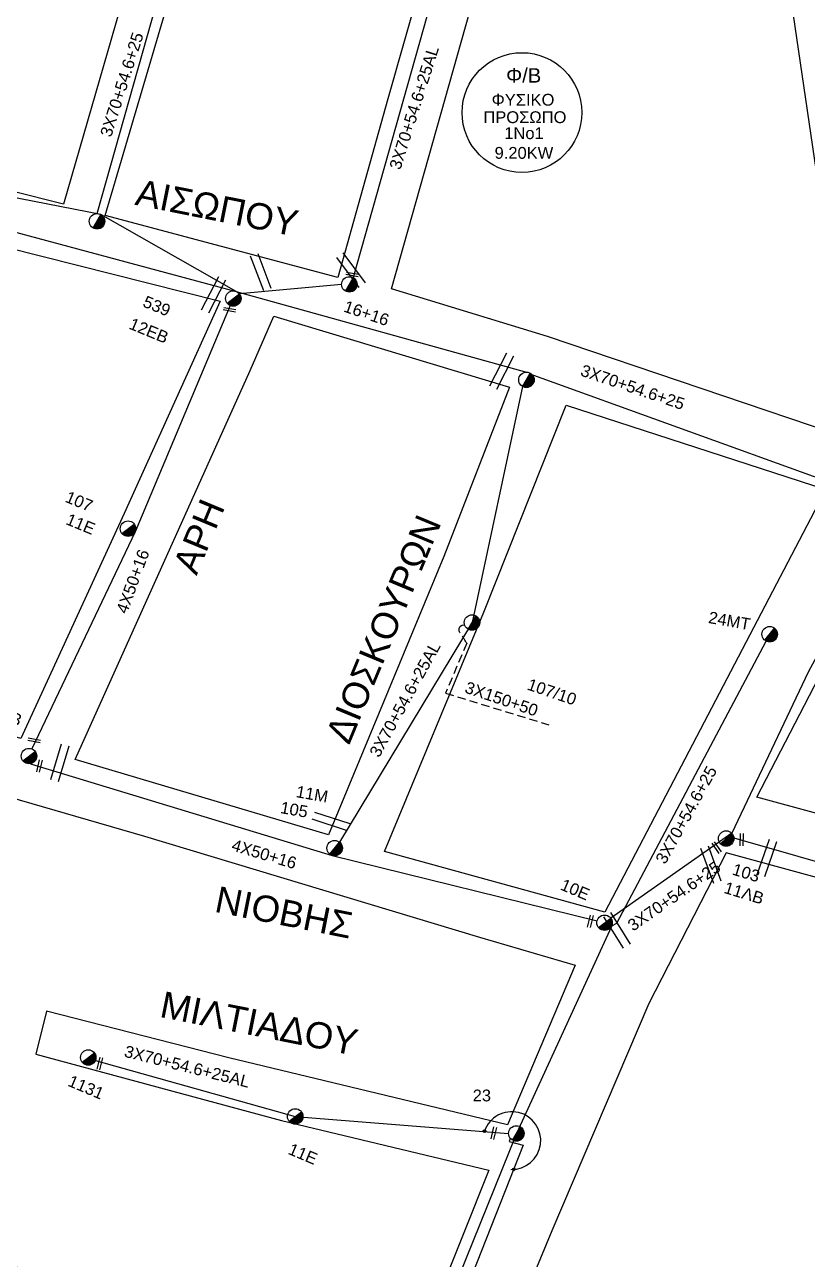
# Model space of a CAD drawing. Header units: millimetres. Extents: x 6950 to 9601, y 853 to 1951.
# Drawn here: x 9076.9 to 9196.1, y 1600.2 to 1788.5 of the extents above; entities that cross this region are included whole.
import ezdxf
from ezdxf.enums import TextEntityAlignment as Align

# ---------------------------------------------------------------- set-up
doc = ezdxf.new("R2010")
doc.units = ezdxf.units.MM
doc.linetypes.add('DASHED', pattern=[19.05, 12.7, -6.35])
for name, color, linetype in [('Άγνωστα', 7, 'Continuous'), ('Επιγραφές - Σχήματα', 7, 'Continuous'), ('Μηχανική τομή', 7, 'Continuous'), ('Στύλος ΦΜ', 7, 'Continuous'), ('Στύλος ΦΜ @ 1', 7, 'Continuous'), ('Συνδέσεις', 7, 'Continuous'), ('Συνεστραμμένα ΧΤ   3x70+54.6+25 AL', 7, 'SYN_LINE'), ('Τομή', 7, 'Continuous'), ('Υπόβαθρο ΔΕΗ', 7, 'Continuous')]:
    doc.layers.add(name, color=color, linetype=linetype)
doc.styles.add('ar', font='ARIAL.TTF')
doc.styles.add('arial', font='ARIAL.TTF')
doc.styles.get("Standard").update_dxf_attribs({"font": 'ARIAL.TTF'})
doc.linetypes.add('SYN_LINE', pattern='A,0.5,-0.0001,["/\\/\\/\\/",Standard,S=0.1,R=0,X=0,Y=-0.05],-0.25', length=0.7501)

# ---------------------------------------------------------------- blocks, each defined once
blk = doc.blocks.new('ΤΟΜΗ')
at = {"layer": 'Τομή', "ltscale": 40}
for p, q in [((-5.68, 0), (5.68, 0)), ((5.68, -2.33), (-5.68, -2.33))]:
    blk.add_line(p, q, dxfattribs=at)
blk = doc.blocks.new('ΜΗΧΑΝΙΚΗ ΤΟΜΗ')
at = {"layer": 'Μηχανική τομή', "ltscale": 40}
for p, q in [((-1.89, 0.78), (1.89, 0.78)), ((1.89, 0), (-1.89, 0))]:
    blk.add_line(p, q, dxfattribs=at)
blk = doc.blocks.new('ΥΠΑΡΧΩΝ ΤΣΙΜΕΝΤΕΝΙΟΣ ΣΤΥΛΟΣ')
at = {"layer": 'Στύλος ΦΜ'}
blk.add_hatch(color=7, dxfattribs=at).paths.add_polyline_path([(-1.29, -2.28, 0.574793), (2.62, 0, 0.268822), (1.3, 2.27)])
at = {"layer": 'Στύλος ΦΜ', "color": 7}
blk.add_line((-1.29, -2.28), (1.3, 2.27), dxfattribs=at)
blk.add_circle((0, 0), 2.62, dxfattribs=at)
at = {"layer": 'Στύλος ΦΜ', "flags": 4}
for tag, p in [('ΑΡΙΘΜΟΣ', (-4.68, 8.05)), ('ΤΥΠΟΣ', (-4.91, 3.03))]:
    blk.add_attdef(tag, p, '', height=4, dxfattribs=at)
blk = doc.blocks.new('_ΣΥΝΔΕΣΗ')
at = {"layer": 'Συνδέσεις', "linetype": 'SYN_LINE', "ltscale": 40}
blk.add_hatch(color=256, dxfattribs=at).paths.add_polyline_path([(0.5, -0.01, 1), (-0.5, -0.01, 1)])
at = {"layer": 'Συνδέσεις'}
blk.add_circle((0, -0.01), 0.5, dxfattribs=at)

msp = doc.modelspace()

# ---------------------------------------------------------------- linework, layer by layer
at = {"layer": 'Άγνωστα', "color": 173}
msp.add_lwpolyline([(8998.67, 1768.72), (9018.04, 1770.78), (9071.44, 1757.92), (9109.1, 1747.84), (9153.32, 1735.53)], dxfattribs=at)
at = {"layer": 'Άγνωστα', "color": 6}
msp.add_lwpolyline([(9108.2, 1745.66), (9093.7, 1711.19), (9077.97, 1678.06)], dxfattribs=at)
at = {"layer": 'Άγνωστα', "color": 27, "linetype": 'DASHED', "ltscale": 0.1}
msp.add_lwpolyline([(9143.94, 1696.91), (9143.56, 1696.87, 0.565164), (9143.11, 1695.93, -0.006588), (9144.23, 1694.18), (9140.98, 1686.57), (9157.05, 1681.62)], format="xyb", dxfattribs=at)
at = {"layer": 'Άγνωστα', "color": 30}
msp.add_lwpolyline([(9184.94, 1664.48), (9214.52, 1655.99), (9236, 1665.22), (9264.61, 1672.13), (9308.06, 1684.9), (9352.84, 1697.53)], dxfattribs=at)
at = {"layer": 'Άγνωστα', "color": 2}
msp.add_lwpolyline([(9077.73, 1675.81), (9123.74, 1661.8), (9164.09, 1651.83)], dxfattribs=at)
at = {"layer": 'Επιγραφές - Σχήματα', "color": 202}
msp.add_circle((9152.64, 1775.11), 9.13, dxfattribs=at)
at = {"layer": 'Επιγραφές - Σχήματα'}
msp.add_arc((9151.1, 1618.33), 4.4, 268.3084, 160.8478, dxfattribs=at)
at = {"layer": 'Συνεστραμμένα ΧΤ   3x70+54.6+25 AL', "color": 2, "ltscale": 20}
msp.add_lwpolyline([(9152.36, 1841.37), (9139.9, 1796.11), (9126.93, 1749.93)], dxfattribs=at)
at = {"layer": 'Συνεστραμμένα ΧΤ   3x70+54.6+25 AL', "color": 6, "linetype": 'SYN_LINE', "ltscale": 20}
for points in [[(9087.89, 1759.71), (9100.38, 1803.99), (9107.02, 1837.9)], [(9109.1, 1747.84), (9088.47, 1759.55), (9049.59, 1767.14)], [(9166.32, 1651.09), (9167.09, 1651.47), (9181.39, 1678.47), (9189.85, 1694.51)]]:
    msp.add_lwpolyline(points, dxfattribs=at)
at = {"layer": 'Συνεστραμμένα ΧΤ   3x70+54.6+25 AL', "color": 27, "linetype": 'SYN_LINE', "ltscale": 20}
for points in [[(9273.03, 1825.21), (9261.96, 1800.4), (9244.52, 1772.62), (9216.95, 1728), (9196.27, 1689.75), (9184.62, 1665.2), (9166.19, 1652.23)], [(9153.83, 1735.24), (9198.86, 1719), (9215.06, 1722.55)]]:
    msp.add_lwpolyline(points, dxfattribs=at)
at = {"layer": 'Συνεστραμμένα ΧΤ   3x70+54.6+25 AL', "color": 5, "linetype": 'SYN_LINE', "ltscale": 20}
msp.add_lwpolyline([(9125.16, 1748.9), (9109.58, 1747.47)], dxfattribs=at)
at = {"layer": 'Συνεστραμμένα ΧΤ   3x70+54.6+25 AL', "color": 27, "ltscale": 20}
msp.add_lwpolyline([(9152.74, 1733.33), (9145.03, 1697.34), (9124.84, 1663.83)], dxfattribs=at)
at = {"layer": 'Συνεστραμμένα ΧΤ   3x70+54.6+25 AL', "color": 2, "linetype": 'SYN_LINE', "ltscale": 20}
msp.add_lwpolyline([(9166.27, 1650.99), (9151.79, 1619.42), (9128.6, 1561.84), (9112.97, 1524.12), (9110.07, 1517.31)], dxfattribs=at)
at = {"layer": 'Συνεστραμμένα ΧΤ   3x70+54.6+25 AL', "color": 1, "ltscale": 20}
msp.add_lwpolyline([(9087.64, 1630.54), (9118.09, 1622.01), (9150.61, 1619.42)], dxfattribs=at)
at = {"layer": 'Συνεστραμμένα ΧΤ   3x70+54.6+25 AL', "color": 1, "linetype": 'SYN_LINE', "ltscale": 20}
msp.add_lwpolyline([(9150.84, 1618.72), (9150.71, 1618.17), (9152.84, 1617.65), (9139.48, 1583.71), (9137.96, 1582.89), (9138.03, 1580.41), (9136.72, 1577.13), (9134.9, 1577.49), (9135.81, 1574.85), (9123.5, 1544.02), (9122.4, 1544.02), (9122.83, 1542.39), (9115.1, 1523.92), (9113.56, 1523.1), (9114.02, 1521.47), (9112.18, 1518.23)], dxfattribs=at)
at = {"layer": 'Υπόβαθρο ΔΕΗ'}
for points in [[(9085.29, 1888.11), (9116.39, 1877.46), (9100.51, 1822.57), (9082.78, 1761.14), (9051.01, 1769.11), (9066.33, 1824.89), (9078.27, 1865.21), (9085.29, 1888.11)], [(9122.93, 1875.42), (9141.27, 1870.07), (9157.34, 1866.08), (9146.44, 1827.24), (9132.19, 1777.22), (9124.59, 1749.96), (9089.11, 1759.4), (9112.58, 1839.02), (9122.93, 1875.42)], [(9157.53, 1835.32), (9188.85, 1825.01), (9199.59, 1751.54), (9203.39, 1725.09), (9156.53, 1740.95), (9132.78, 1748.21), (9151.02, 1812.87), (9157.53, 1835.32)], [(9068.57, 1755.94), (9106.67, 1746.35), (9092.04, 1713.94), (9076.3, 1679.63), (9050.81, 1686.97), (9059.34, 1720.39), (9068.57, 1755.94)], [(9114.82, 1744.04), (9150.73, 1733.24), (9140.71, 1707.38), (9123.16, 1664.97), (9084.54, 1676.45), (9111.21, 1735.76), (9114.82, 1744.04)], [(9159.37, 1730.48), (9198.93, 1717.62), (9176.91, 1675.45), (9165.25, 1653.15), (9131.71, 1662.4), (9146.83, 1698.9), (9159.37, 1730.48)], [(9070.87, 1671.77), (9095.13, 1664.73), (9146.15, 1649.35), (9160.77, 1645.08), (9150.45, 1620.74), (9107.95, 1630.93), (9080.21, 1638.05), (9078.55, 1631.51), (9116, 1621.4), (9147.61, 1613.8), (9135.77, 1584.13), (9057.45, 1603.5), (9052.63, 1605.56), (9060.87, 1635.89), (9070.87, 1671.77)]]:
    msp.add_lwpolyline(points, dxfattribs=at)
for points in [[(9188.44, 1670.7), (9207.4, 1707.28), (9230.32, 1745.42), (9247.52, 1773.83), (9261.73, 1797.01), (9290.33, 1784.76), (9303.11, 1778.42), (9314.33, 1773.66), (9287.75, 1722.56), (9270.12, 1688.67), (9263.18, 1675.53), (9233.02, 1667.55), (9220.87, 1664.51, -0.169257), (9206.14, 1665.85), (9188.44, 1670.7)], [(9245.3, 1619.69), (9254.95, 1648.72), (9260.03, 1665.03), (9231.53, 1657.32), (9225.45, 1655.74, -0.127333), (9207.36, 1655.74), (9183.77, 1662.23), (9171.98, 1639.26), (9157.2, 1604.59), (9142.27, 1568.51), (9120.56, 1516.15), (9098.63, 1463.42), (9091.19, 1445.26), (9075.02, 1412.28), (9075.02, 1407.72), (9051.51, 1363.99), (9011.44, 1296.21), (8991.18, 1260.29), (8973.15, 1230), (9010.13, 1208.18), (9024.37, 1199.79), (9030.62, 1210.26)]]:
    msp.add_lwpolyline(points, format="xyb", dxfattribs=at)

# ---------------------------------------------------------------- block references
at = {"layer": 'Μηχανική τομή'}
for p, xscale, yscale, zscale, rotation in [((9126.81, 1750.61), 0.4999999999999999, 0.4999999999999999, 0.4999999999999999, 169.57116670519), ((9108.13, 1745.22), 0.4999999999999999, 0.4999999999999999, 0.4999999999999999, 169.57116670519), ((9078.34, 1679.56), 0.4999999999999999, 0.4999999999999999, 0.4999999999999999, 169.57116670519), ((9079.3, 1675.41), 0.4999999999999998, 0.4999999999999998, 0.4999999999999998, 76.52273740397938), ((9186.32, 1664.2), 0.4999999999999998, 0.4999999999999998, 0.4999999999999998, 88.9350780941211), ((9182.47, 1663.13), 0.4999999999999998, 0.4999999999999998, 0.4999999999999998, 123.8512202962756), ((9163.25, 1651.72), 0.4999999999999998, 0.4999999999999998, 0.4999999999999998, 76.52273740397938), ((9088.5, 1630.04), 0.4999999999999998, 0.4999999999999998, 0.4999999999999998, 76.52273740397938), ((9148.53, 1619.42), 0.4999999999999998, 0.4999999999999998, 0.4999999999999998, 76.52273740397938)]:
    msp.add_blockref('ΜΗΧΑΝΙΚΗ ΤΟΜΗ', p, dxfattribs=dict(at, xscale=xscale, yscale=yscale, zscale=zscale, rotation=rotation))
at = {"layer": 'Στύλος ΦΜ @ 1', "ltscale": 40, "xscale": 0.4499999999998181, "yscale": 0.4499999999998181, "zscale": 0.4499999999998181}
for p in [(9087.89, 1758.53), (9126.34, 1748.9), (9153.32, 1734.35), (9145.03, 1697.34)]:
    msp.add_blockref('ΥΠΑΡΧΩΝ ΤΣΙΜΕΝΤΕΝΙΟΣ ΣΤΥΛΟΣ', p, dxfattribs=at)
at = {"layer": 'Στύλος ΦΜ @ 1', "ltscale": 40}
ref = msp.add_blockref('ΥΠΑΡΧΩΝ ΤΣΙΜΕΝΤΕΝΙΟΣ ΣΤΥΛΟΣ', (9108.65, 1746.75), dxfattribs=dict(at, xscale=0.4499999999998181, yscale=0.4499999999998181, zscale=0.4499999999998181, rotation=337.5274974886862))
ref.add_attrib('ΤΥΠΟΣ', '12EB', (9092.61, 1742.2), dxfattribs={"layer": 'Στύλος ΦΜ', "height": 1.8, "rotation": 337.5275, "flags": 4})
ref.add_attrib('ΑΡΙΘΜΟΣ', '539', (9094.72, 1745.58), dxfattribs={"layer": 'Στύλος ΦΜ', "height": 1.8, "rotation": 337.5275, "flags": 4})
ref = msp.add_blockref('ΥΠΑΡΧΩΝ ΤΣΙΜΕΝΤΕΝΙΟΣ ΣΤΥΛΟΣ', (9092.61, 1711.64), dxfattribs=dict(at, xscale=0.4499999999998181, yscale=0.4499999999998181, zscale=0.4499999999998181, rotation=337.5274974886862))
ref.add_attrib('ΤΥΠΟΣ', '11E', (9082.99, 1712.38), dxfattribs={"layer": 'Στύλος ΦΜ', "height": 1.8, "rotation": 337.5275, "flags": 4})
ref.add_attrib('ΑΡΙΘΜΟΣ', '107', (9082.89, 1715.79), dxfattribs={"layer": 'Στύλος ΦΜ', "height": 1.8, "rotation": 337.5275, "flags": 4})
ref = msp.add_blockref('ΥΠΑΡΧΩΝ ΤΣΙΜΕΝΤΕΝΙΟΣ ΣΤΥΛΟΣ', (9190.39, 1695.55), dxfattribs=dict(at, xscale=0.4499999999998181, yscale=0.4499999999998181, zscale=0.4499999999998181, rotation=349.9741921364496))
ref.add_attrib('ΤΥΠΟΣ', '24MT', (9180.94, 1697.28), dxfattribs={"layer": 'Στύλος ΦΜ', "height": 1.8, "rotation": 349.9742, "flags": 4})
ref = msp.add_blockref('ΥΠΑΡΧΩΝ ΤΣΙΜΕΝΤΕΝΙΟΣ ΣΤΥΛΟΣ', (9077.52, 1676.97), dxfattribs=dict(at, xscale=0.4499999999998181, yscale=0.4499999999998181, zscale=0.4499999999998181, rotation=337.5274974886862))
ref.add_attrib('ΤΥΠΟΣ', '11B', (9071.85, 1683.19), dxfattribs={"layer": 'Στύλος ΦΜ', "height": 1.8, "rotation": 337.5275, "flags": 4})
ref = msp.add_blockref('ΥΠΑΡΧΩΝ ΤΣΙΜΕΝΤΕΝΙΟΣ ΣΤΥΛΟΣ', (9124.09, 1662.93), dxfattribs=dict(at, xscale=0.4499999999998181, yscale=0.4499999999998181, zscale=0.4499999999998181, rotation=349.9741921364496))
ref.add_attrib('ΤΥΠΟΣ', '105', (9115.71, 1668.29), dxfattribs={"layer": 'Στύλος ΦΜ', "height": 1.8, "rotation": 349.9742, "flags": 4})
ref.add_attrib('ΑΡΙΘΜΟΣ', '11M', (9118.1, 1670.72), dxfattribs={"layer": 'Στύλος ΦΜ', "height": 1.8, "rotation": 349.9742, "flags": 4})
ref = msp.add_blockref('ΥΠΑΡΧΩΝ ΤΣΙΜΕΝΤΕΝΙΟΣ ΣΤΥΛΟΣ', (9183.76, 1664.39), dxfattribs=dict(at, xscale=0.4499999999998181, yscale=0.4499999999998181, zscale=0.4499999999998181, rotation=342.9628317924455))
ref.add_attrib('ΤΥΠΟΣ', '103', (9184.54, 1658.93), dxfattribs={"layer": 'Στύλος ΦΜ', "height": 1.8, "rotation": 342.9628, "flags": 4})
ref.add_attrib('ΑΡΙΘΜΟΣ', '11ΛΒ', (9183.28, 1656.13), dxfattribs={"layer": 'Στύλος ΦΜ', "height": 1.8, "rotation": 342.9628, "flags": 4})
ref = msp.add_blockref('ΥΠΑΡΧΩΝ ΤΣΙΜΕΝΤΕΝΙΟΣ ΣΤΥΛΟΣ', (9165.23, 1651.55), dxfattribs=dict(at, xscale=0.449999999999818, yscale=0.449999999999818, zscale=0.449999999999818, rotation=337.0187881835421))
ref.add_attrib('ΤΥΠΟΣ', '10E', (9158.34, 1656.66), dxfattribs={"layer": 'Στύλος ΦΜ', "height": 1.8, "rotation": 337.0188, "flags": 4})
ref = msp.add_blockref('ΥΠΑΡΧΩΝ ΤΣΙΜΕΝΤΕΝΙΟΣ ΣΤΥΛΟΣ', (9086.55, 1631), dxfattribs=dict(at, xscale=0.449999999999818, yscale=0.449999999999818, zscale=0.449999999999818, rotation=337.0187881835421))
ref.add_attrib('ΤΥΠΟΣ', '1131', (9083.3, 1626.73), dxfattribs={"layer": 'Στύλος ΦΜ', "height": 1.8, "rotation": 337.0188, "flags": 4})
ref = msp.add_blockref('ΥΠΑΡΧΩΝ ΤΣΙΜΕΝΤΕΝΙΟΣ ΣΤΥΛΟΣ', (9151.79, 1619.42), dxfattribs=dict(at, xscale=0.4499999999998181, yscale=0.4499999999998181, zscale=0.4499999999998181))
ref.add_attrib('ΑΡΙΘΜΟΣ', '23', (9145.13, 1624.31), dxfattribs={"layer": 'Στύλος ΦΜ', "height": 1.8, "flags": 4})
ref = msp.add_blockref('ΥΠΑΡΧΩΝ ΤΣΙΜΕΝΤΕΝΙΟΣ ΣΤΥΛΟΣ', (9118.09, 1622.01), dxfattribs=dict(at, xscale=0.449999999999818, yscale=0.449999999999818, zscale=0.449999999999818, rotation=337.0187881835421))
ref.add_attrib('ΤΥΠΟΣ', '11E', (9116.86, 1616.34), dxfattribs={"layer": 'Στύλος ΦΜ', "height": 1.8, "rotation": 337.0188, "flags": 4})
at = {"layer": 'Συνδέσεις', "xscale": 0.4, "yscale": 0.4, "zscale": 0.25}
for p in [(9146.95, 1619.77), (9146.95, 1619.77), (9151.38, 1613.94), (9151.38, 1613.94)]:
    msp.add_blockref('_ΣΥΝΔΕΣΗ', p, dxfattribs=at)
at = {"layer": 'Τομή'}
for p, xscale, yscale, zscale, rotation in [((9113.37, 1750.97), 0.4999999999999987, 0.4999999999999987, 0.4999999999999987, 290.6380861219022), ((9127.06, 1751.42), 0.4999999999999987, 0.4999999999999987, 0.4999999999999987, 306.58362015648), ((9106.16, 1747.03), 0.4999999999999987, 0.4999999999999987, 0.4999999999999987, 242.6867200080847), ((9150.06, 1735.42), 0.4999999999999987, 0.4999999999999987, 0.4999999999999987, 242.6867200080847), ((9082.79, 1675.76), 0.4999999999999987, 0.4999999999999987, 0.4999999999999987, 253.3851993931525), ((9123.72, 1667.55), 0.4999999999999994, 0.4999999999999994, 0.4999999999999994, 341.9385350568929), ((9181.98, 1660.62), 0.4999999999999994, 0.4999999999999994, 0.4999999999999994, 290.1063859734103), ((9190.52, 1661.23), 0.4999999999999988, 0.4999999999999988, 0.4999999999999988, 250.9292041430517), ((9167.62, 1650.68), 0.4999999999999995, 0.4999999999999995, 0.4999999999999995, 301.9519123124166)]:
    msp.add_blockref('ΤΟΜΗ', p, dxfattribs=dict(at, xscale=xscale, yscale=yscale, zscale=zscale, rotation=rotation))

# ---------------------------------------------------------------- texts
at = {"ltscale": 40, "char_height": 4, "width": 94.4586, "attachment_point": 1, "style": 'arial'}
for s, insert, rotation in [('ΑΙΣΩΠΟΥ', (9094.31, 1764.99), 348.7222), ('APH', (9099.36, 1705.93), 67.4603), ('ΔΙΟΣΚΟΥΡΩΝ', (9122.62, 1680.11), 67.4603), ('ΝΙΟΒΗΣ', (9106.41, 1657.17), 348.7222), ('ΜΙΛΤΙΑΔΟΥ', (9098.06, 1641.14), 348.7222)]:
    msp.add_mtext(s, dxfattribs=dict(at, insert=insert, rotation=rotation))
at = {"layer": 'Άγνωστα', "ltscale": 40, "char_height": 1.8, "width": 34.5395, "attachment_point": 1, "style": 'arial'}
for s, insert, rotation in [('3X70+54.6+25', (9088.31, 1771.79), 72.3846), ('16+16', (9125.9, 1746.5), 341.2491), ('3X70+54.6+25', (9162, 1736.74), 341.2491), ('4X50+16', (9090.75, 1699.16), 70.0112), ('3X150+50', (9144.36, 1688.4), 341.2491), ('107/10', (9153.86, 1688.85), 341.2491), ('3X70+54.6+25', (9172.89, 1661.22), 61.1066), ('4X50+16', (9108.77, 1664.34), 343.3537), ('3X70+54.6+25', (9168.53, 1651.65), 34.8604)]:
    msp.add_mtext(s, dxfattribs=dict(at, insert=insert, rotation=rotation))
at = {"layer": 'Επιγραφές - Σχήματα', "color": 1, "style": 'ar'}
for s, height, p in [('Φ/Β', 2.2, (9152.9, 1780.82)), ('ΦΥΣΙΚΟ ', 1.8, (9153.15, 1777.06)), ('1No1', 1.8, (9152.95, 1771.95)), ('9.20KW', 1.8, (9152.94, 1768.96))]:
    msp.add_text(s, height=height, dxfattribs=at).set_placement(p, align=Align.MIDDLE)
at = {"layer": 'Επιγραφές - Σχήματα', "color": 1, "insert": (9146.76, 1775.3), "char_height": 1.8, "width": 12.958, "attachment_point": 1}
msp.add_mtext('ΠΡΟΣΩΠΟ', dxfattribs=at)
at = {"layer": 'Συνεστραμμένα ΧΤ   3x70+54.6+25 AL', "ltscale": 20, "char_height": 1.8, "width": 34.5395, "attachment_point": 1, "style": 'arial'}
for insert, rotation in [((9132.38, 1766.8), 72.3846), ((9129.29, 1677.5), 61.1066), ((9092.35, 1632.89), 345.8812)]:
    msp.add_mtext('3X70+54.6+25AL', dxfattribs=dict(at, insert=insert, rotation=rotation))

doc.saveas('drawing.dxf')
